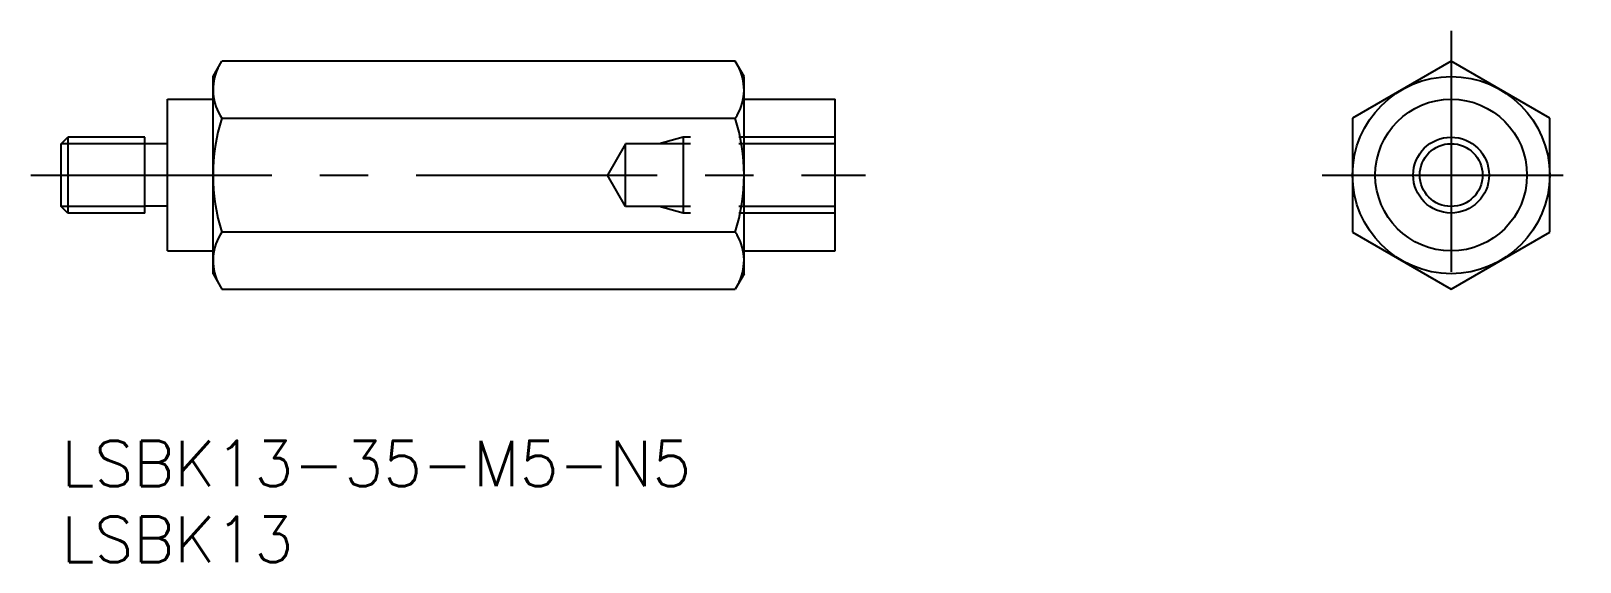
# Model space of a CAD drawing. Extents: x -2 to 100, y -8 to 27.
import ezdxf

# ---------------------------------------------------------------- set-up
doc = ezdxf.new("R2010")
doc.units = 0
doc.header["$LTSCALE"] = 0.5
doc.linetypes.add('CENTER', pattern=[50.8, 31.75, -6.35, 6.35, -6.35])
doc.linetypes.add('DASHED', pattern=[19.05, 12.7, -6.35])
for name, color, linetype in [('MSM_CENTER', 1, 'CENTER'), ('MSM_CONTINUOUS', 7, 'CONTINUOUS'), ('MSM_DASHED', 4, 'DASHED'), ('MSM_NARROW', 5, 'CONTINUOUS'), ('MSM_PART_NUMBER', 7, 'CONTINUOUS')]:
    doc.layers.add(name, color=color, linetype=linetype)
doc.styles.get("Standard").update_dxf_attribs({"font": 'txt.shx', "height": 3, "bigfont": 'bigfont.shx'})

# ---------------------------------------------------------------- blocks, each defined once
blk = doc.blocks.new('*U4')
at = {"layer": 'MSM_PART_NUMBER'}
blk.add_text('LSBK13-35-M5-N5', height=3, dxfattribs=at).set_placement((0, -3))
blk = doc.blocks.new('*U5')
at = {"layer": 'MSM_PART_NUMBER'}
blk.add_text('LSBK13', height=3, dxfattribs=at).set_placement((0, -8))

msp = doc.modelspace()

# ---------------------------------------------------------------- linework, layer by layer
at = {"layer": 'MSM_CENTER'}
for p, q in [((91.61, 27.01), (91.61, 8)), ((-2, 17.51), (53, 17.51)), ((83.11, 17.51), (100.11, 17.51))]:
    msp.add_line(p, q, dxfattribs=at)
at = {"layer": 'MSM_CONTINUOUS'}
for p, q in [((10, 24.01), (10.58, 25.01)), ((44.42, 25.01), (10.58, 25.01)), ((45, 24.01), (44.42, 25.01)), ((91.61, 25.01), (85.11, 21.26)), ((98.11, 21.26), (91.61, 25.01)), ((10, 11.01), (10, 24.01)), ((45, 11.01), (45, 24.01)), ((7, 12.51), (7, 22.51)), ((7, 22.51), (10, 22.51)), ((45, 22.51), (51, 22.51)), ((51, 12.51), (51, 22.51)), ((10.58, 21.26), (44.42, 21.26)), ((85.11, 21.26), (85.11, 13.75)), ((98.11, 13.75), (98.11, 21.26)), ((0, 19.57), (0.43, 20.01)), ((0, 15.44), (0, 19.57)), ((5.5, 20.01), (0.43, 20.01)), ((0.43, 20.01), (0.43, 15.01)), ((5.5, 15.01), (5.5, 20.01)), ((7, 19.56), (5.5, 19.56)), ((0.43, 15.01), (0, 15.44)), ((7, 15.46), (5.5, 15.46)), ((5.5, 15.01), (0.43, 15.01)), ((44.42, 13.75), (10.58, 13.75)), ((85.11, 13.75), (91.61, 10)), ((91.61, 10), (98.11, 13.75)), ((7, 12.51), (10, 12.51)), ((45, 12.51), (51, 12.51)), ((10, 11.01), (10.58, 10)), ((45, 11.01), (44.42, 10)), ((10.58, 10), (44.42, 10))]:
    msp.add_line(p, q, dxfattribs=at)
for radius in [6.5, 5, 2.07]:
    msp.add_circle((91.61, 17.51), radius, dxfattribs=at)
for centre, radius, start, end in [((13.32, 23.13), 3.32, 154.3842, 214.3842), ((41.68, 23.13), 3.32, 325.6158, 25.6158), ((22.42, 17.51), 12.42, 162.412, 197.588), ((32.58, 17.51), 12.42, 342.412, 17.588), ((13.32, 11.88), 3.32, 145.6158, 205.6158), ((41.68, 11.88), 3.32, 334.3842, 34.3842)]:
    msp.add_arc(centre, radius, start, end, dxfattribs=at)
at = {"layer": 'MSM_DASHED'}
for p, q in [((37.19, 19.57), (36, 17.51)), ((51, 19.57), (37.19, 19.57)), ((37.19, 15.44), (37.19, 19.57)), ((41, 20.01), (39.4, 19.57)), ((51, 20.01), (41, 20.01)), ((41, 20.01), (41, 15.01)), ((37.19, 15.44), (36, 17.51)), ((51, 15.44), (37.19, 15.44)), ((41, 15.01), (39.4, 15.44)), ((51, 15.01), (41, 15.01))]:
    msp.add_line(p, q, dxfattribs=at)
at = {"layer": 'MSM_NARROW'}
for p, q in [((5.5, 19.57), (0, 19.57)), ((5.5, 15.44), (0, 15.44))]:
    msp.add_line(p, q, dxfattribs=at)
msp.add_circle((91.61, 17.51), 2.5, dxfattribs=at)

# ---------------------------------------------------------------- block references
at = {"layer": 'MSM_CONTINUOUS'}
for name in ['*U4', '*U5']:
    msp.add_blockref(name, (0, 0), dxfattribs=at)

doc.saveas('drawing.dxf')
